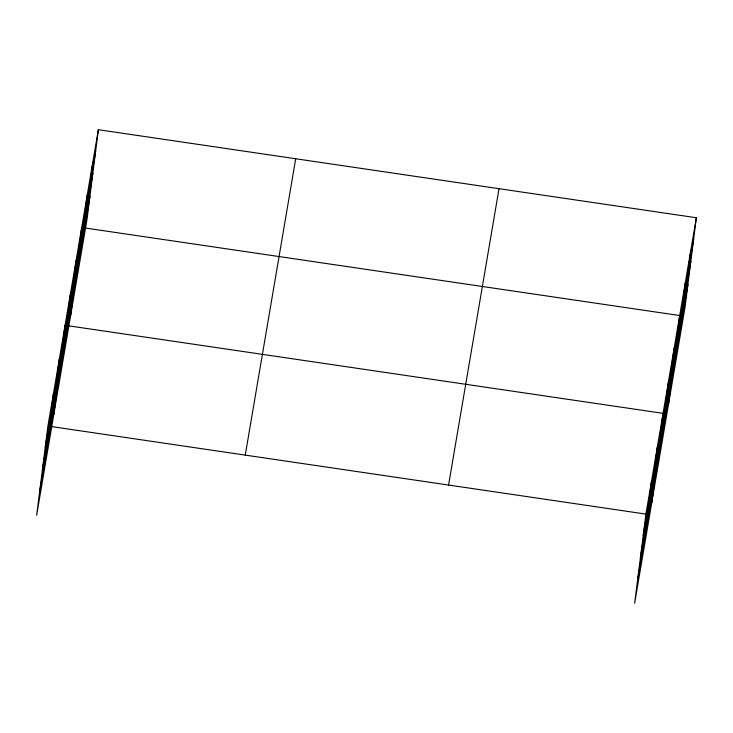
<?xml version="1.0" encoding="UTF-8"?>
<svg xmlns="http://www.w3.org/2000/svg" width="733" height="733" viewBox="0 0 733 733"><rect width="100%" height="100%" fill="white"/><g stroke="black" fill="none" stroke-linecap="round" stroke-linejoin="round"><path stroke-width="1.1" d="M50.944 413.751L53.637 392.476M56.661 380.161L59.355 358.895M53.802 414.493L65.072 325.305M67.931 313.971L70.615 292.705M73.483 281.371L76.168 260.105M70.45 316.702L81.711 227.505M84.579 216.18L87.264 194.905M90.122 183.58L92.816 162.305M98.359 129.704L87.09 218.901L36.65 515.262L47.92 426.065L98.359 129.704L696.35 217.738L685.08 306.935L634.641 603.296L645.91 514.099L696.35 217.738M648.934 501.784L651.628 480.509M654.651 468.195L657.336 446.928M651.793 502.526L663.053 413.339L68.453 325.8M665.921 402.005L668.606 380.739M671.465 369.405L674.158 348.138M668.432 404.735L679.702 315.538L85.101 228M682.57 304.213L685.254 282.938M688.113 271.613L690.798 250.338M45.226 447.341L95.675 150.98M42.395 469.752L92.844 173.391M39.481 492.842L89.921 196.49M245.253 455.12L295.701 158.759M448.569 485.044L499.017 188.693M643.217 535.374L693.665 239.013M640.385 557.786L690.834 261.424M637.472 580.875L687.911 284.523M51.301 426.56L645.91 514.099"/></g></svg>
